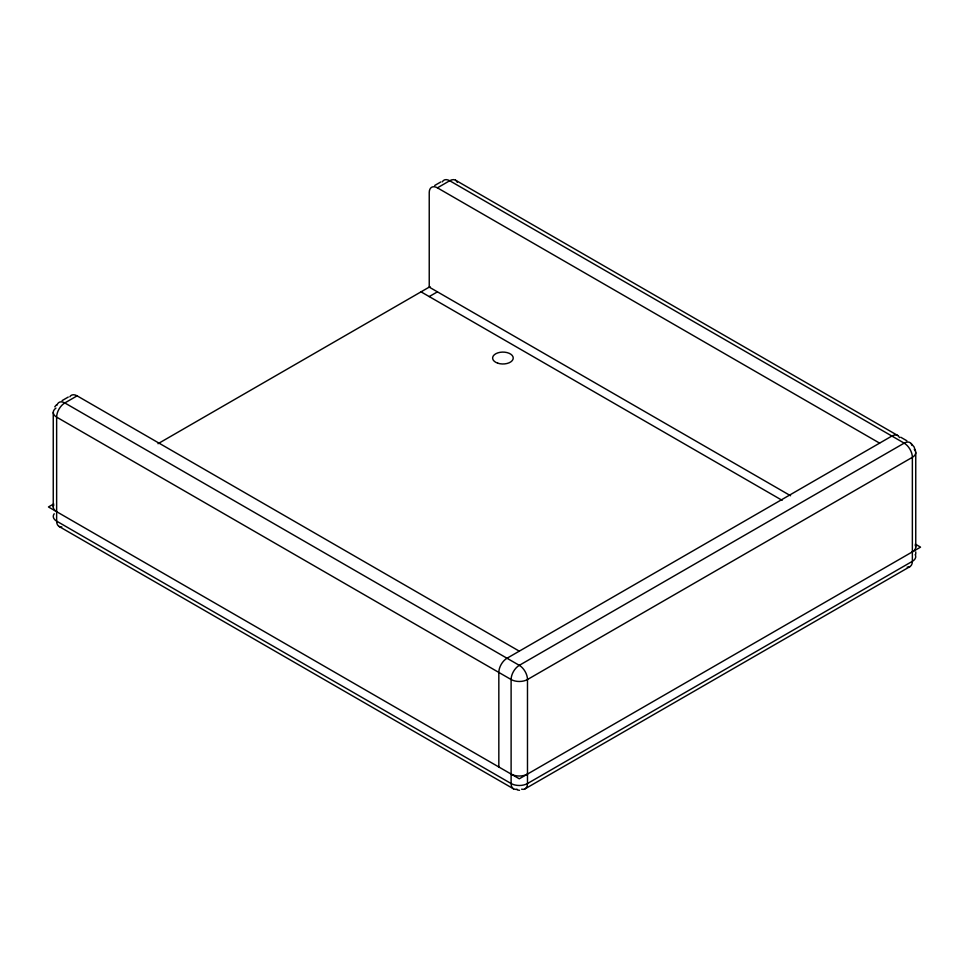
<?xml version="1.0" encoding="UTF-8"?>
<svg xmlns="http://www.w3.org/2000/svg" width="969" height="969" viewBox="0 0 969 969"><rect width="100%" height="100%" fill="white"/><g stroke="black" fill="none" stroke-linecap="round" stroke-linejoin="round"><path stroke-width="1.45" d="M53.247 412.406L53.247 506.957M915.753 452.584L915.753 547.146M54.761 406.823L56.323 404.981M62.113 400.597L68.254 397.048M434.693 185.491L440.834 181.942M519.299 651.156L77.108 395.849L64.826 402.947A11.58 6.686 60 0 0 56.953 405.26M790.583 495.74L429.231 287.115L429.231 192.565A11.58 6.686 60 0 1 437.419 187.841L449.701 180.743A11.58 6.686 -60 0 1 457.307 182.317M53.683 503.941L48.45 506.957L519.299 778.797L920.55 547.146L915.317 544.118M158.02 443.705L430.091 286.618M429.231 296.575L437.419 291.851M525.089 788.827L909.964 566.623M517.119 789.88L519.505 790.316M455.491 180.173L897.682 435.469M900.746 437.237L906.887 440.786M437.419 187.841L879.61 443.136M421.043 291.851L782.116 500.319M59.036 526.446L513.509 788.827M911.102 443.475L914.07 446.879L915.535 451.142M915.753 551.87L915.753 554.232M498.829 766.988L498.829 672.425A11.58 6.686 -60 0 1 507.017 658.242L891.892 436.038A11.58 6.686 -60 0 1 899.498 437.625M56.638 511.68A11.58 6.686 0 0 1 53.792 504.934M69.841 396.769A11.58 6.686 60 0 1 77.108 395.849M527.487 774.074A11.58 6.686 0 0 1 511.111 774.074M914.3 449.337A11.58 6.686 0 0 1 912.362 457.32L912.362 561.33A11.58 6.686 60 0 1 907.19 567.131M915.208 545.111A11.58 6.686 0 0 1 912.362 551.87M912.047 445.437A11.58 6.686 -60 0 0 904.174 443.136L449.701 180.743A11.58 6.686 60 0 0 442.324 181.833M55.936 408.119A11.58 6.686 0 0 0 56.638 417.13L56.638 521.14A11.58 6.686 -60 0 0 61.81 526.942M915.208 554.571A11.58 6.686 0 0 1 912.362 561.33L527.487 783.533A11.58 6.686 60 0 1 521.552 789.19M54.203 513.752A11.58 6.686 0 0 0 56.638 521.14L511.111 783.533A11.58 6.686 -60 0 0 517.046 789.19M904.174 443.136L519.299 665.34A11.58 6.686 -60 0 0 511.111 679.523L511.111 783.533A11.58 6.686 0 0 0 527.487 783.533L527.487 679.523A11.58 6.686 60 0 0 519.299 665.34L64.826 402.947A11.58 6.686 -60 0 0 56.638 417.13L511.111 679.523A11.58 6.686 0 0 0 527.487 679.523L912.362 457.32A11.58 6.686 60 0 0 904.174 443.136M497.775 363.193A10.308 5.947 0 0 0 513.231 358.033A10.308 5.947 0 0 0 497.775 352.886A10.308 5.947 0 0 0 497.775 363.193"/></g></svg>
